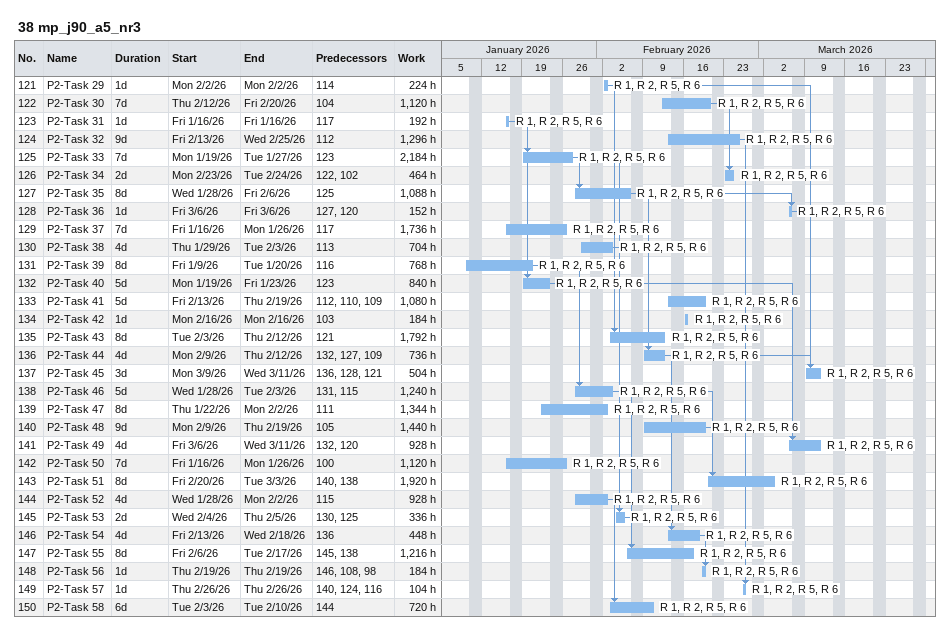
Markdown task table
38 mp_j90_a5_nr3

| ID | Task | Duration | Start | Finish | Predecessors | Resources | Work (h) |
|---|---|---|---|---|---|---|---|
| 121 | P2-Task 29 | 1d | 2026-02-02 | 2026-02-02 | 114 | R 1, R 2, R 5, R 6 | 224 |
| 122 | P2-Task 30 | 7d | 2026-02-12 | 2026-02-20 | 104 | R 1, R 2, R 5, R 6 | 1120 |
| 123 | P2-Task 31 | 1d | 2026-01-16 | 2026-01-16 | 117 | R 1, R 2, R 5, R 6 | 192 |
| 124 | P2-Task 32 | 9d | 2026-02-13 | 2026-02-25 | 112 | R 1, R 2, R 5, R 6 | 1296 |
| 125 | P2-Task 33 | 7d | 2026-01-19 | 2026-01-27 | 123 | R 1, R 2, R 5, R 6 | 2184 |
| 126 | P2-Task 34 | 2d | 2026-02-23 | 2026-02-24 | 122, 102 | R 1, R 2, R 5, R 6 | 464 |
| 127 | P2-Task 35 | 8d | 2026-01-28 | 2026-02-06 | 125 | R 1, R 2, R 5, R 6 | 1088 |
| 128 | P2-Task 36 | 1d | 2026-03-06 | 2026-03-06 | 127, 120 | R 1, R 2, R 5, R 6 | 152 |
| 129 | P2-Task 37 | 7d | 2026-01-16 | 2026-01-26 | 117 | R 1, R 2, R 5, R 6 | 1736 |
| 130 | P2-Task 38 | 4d | 2026-01-29 | 2026-02-03 | 113 | R 1, R 2, R 5, R 6 | 704 |
| 131 | P2-Task 39 | 8d | 2026-01-09 | 2026-01-20 | 116 | R 1, R 2, R 5, R 6 | 768 |
| 132 | P2-Task 40 | 5d | 2026-01-19 | 2026-01-23 | 123 | R 1, R 2, R 5, R 6 | 840 |
| 133 | P2-Task 41 | 5d | 2026-02-13 | 2026-02-19 | 112, 110, 109 | R 1, R 2, R 5, R 6 | 1080 |
| 134 | P2-Task 42 | 1d | 2026-02-16 | 2026-02-16 | 103 | R 1, R 2, R 5, R 6 | 184 |
| 135 | P2-Task 43 | 8d | 2026-02-03 | 2026-02-12 | 121 | R 1, R 2, R 5, R 6 | 1792 |
| 136 | P2-Task 44 | 4d | 2026-02-09 | 2026-02-12 | 132, 127, 109 | R 1, R 2, R 5, R 6 | 736 |
| 137 | P2-Task 45 | 3d | 2026-03-09 | 2026-03-11 | 136, 128, 121 | R 1, R 2, R 5, R 6 | 504 |
| 138 | P2-Task 46 | 5d | 2026-01-28 | 2026-02-03 | 131, 115 | R 1, R 2, R 5, R 6 | 1240 |
| 139 | P2-Task 47 | 8d | 2026-01-22 | 2026-02-02 | 111 | R 1, R 2, R 5, R 6 | 1344 |
| 140 | P2-Task 48 | 9d | 2026-02-09 | 2026-02-19 | 105 | R 1, R 2, R 5, R 6 | 1440 |
| 141 | P2-Task 49 | 4d | 2026-03-06 | 2026-03-11 | 132, 120 | R 1, R 2, R 5, R 6 | 928 |
| 142 | P2-Task 50 | 7d | 2026-01-16 | 2026-01-26 | 100 | R 1, R 2, R 5, R 6 | 1120 |
| 143 | P2-Task 51 | 8d | 2026-02-20 | 2026-03-03 | 140, 138 | R 1, R 2, R 5, R 6 | 1920 |
| 144 | P2-Task 52 | 4d | 2026-01-28 | 2026-02-02 | 115 | R 1, R 2, R 5, R 6 | 928 |
| 145 | P2-Task 53 | 2d | 2026-02-04 | 2026-02-05 | 130, 125 | R 1, R 2, R 5, R 6 | 336 |
| 146 | P2-Task 54 | 4d | 2026-02-13 | 2026-02-18 | 136 | R 1, R 2, R 5, R 6 | 448 |
| 147 | P2-Task 55 | 8d | 2026-02-06 | 2026-02-17 | 145, 138 | R 1, R 2, R 5, R 6 | 1216 |
| 148 | P2-Task 56 | 1d | 2026-02-19 | 2026-02-19 | 146, 108, 98 | R 1, R 2, R 5, R 6 | 184 |
| 149 | P2-Task 57 | 1d | 2026-02-26 | 2026-02-26 | 140, 124, 116 | R 1, R 2, R 5, R 6 | 104 |
| 150 | P2-Task 58 | 6d | 2026-02-03 | 2026-02-10 | 144 | R 1, R 2, R 5, R 6 | 720 |
